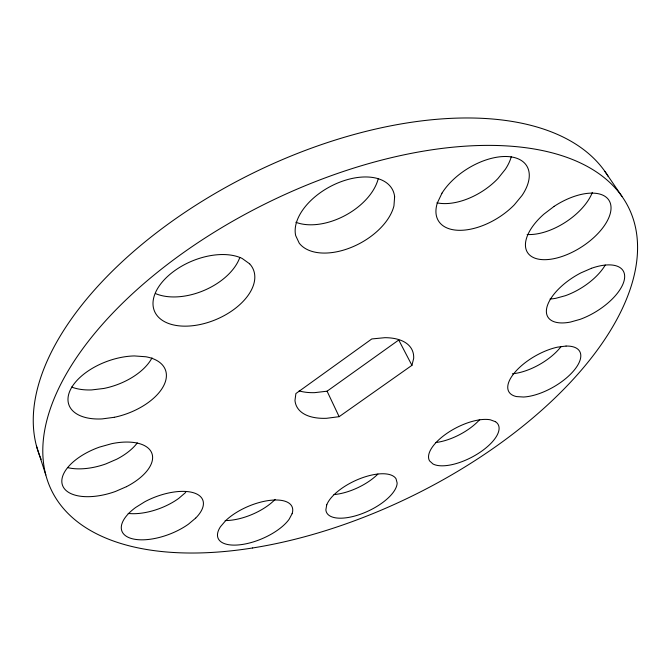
<?xml version="1.0" encoding="UTF-8"?>
<svg xmlns="http://www.w3.org/2000/svg" width="671" height="671" viewBox="0 0 671 671"><rect width="100%" height="100%" fill="white"/><g stroke="black" fill="none" stroke-linecap="round" stroke-linejoin="round"><path stroke-width="1.01" d="M411.935 365.334L413.671 358.406A64.257 32.032 -26.1 0 0 384.911 337.681L371.801 338.947L295.886 393.567L294.98 400.428A64.257 32.032 -26.1 0 0 326.634 418.293L339.14 416.674L411.935 365.334L398.742 340.021L327.079 391.193L314.665 392.652A63.435 32.812 -26.1 0 1 299.123 390.891M185.75 492.38L178.721 498.402A42.801 20.44 -20.8 0 1 128.169 513.424M604.881 171.382L621.95 196.385M327.079 391.193L339.14 416.674M36.494 446.072L45.813 474.951M41.149 459.333A317.064 167.314 -26.1 0 1 249.822 174.67A317.064 167.314 -26.1 0 1 608.194 176.423M137.278 442.919A46.827 24.122 -19.3 0 1 116.653 459.249L105.833 463.929A46.827 24.122 -19.3 0 1 67.729 467.628M152.007 357.869A50.593 28.576 -19.4 0 1 103.846 388.459L91.675 389.926A50.593 28.576 -19.4 0 1 71.621 387.05M239.79 257.53A52.824 32.216 -22.7 0 1 155.815 293.705M275.127 499.409A39.732 18.067 -22.9 0 1 225.171 520.57M377.899 474.062A38.205 16.976 -25.2 0 1 333.965 494.586M479.723 419.568A38.398 17.11 -27.5 0 1 435.647 442.558M561.157 346.437A40.294 18.469 -29.8 0 1 512.376 373.797M605.242 265.053A43.615 21.128 -31.8 0 1 565.427 295.676L555.907 298.285A43.615 21.128 -31.8 0 1 550.019 299.014M592.359 192.392A47.708 25.053 -33.1 0 1 527.121 234.481M511.302 156.611A51.248 29.532 -32.4 0 1 505.414 169.209L497.999 178.469A51.248 29.532 -32.4 0 1 436.964 202.818M378.176 178.914A53.051 32.661 -28.4 0 1 344.659 215.743A53.051 32.661 -28.4 0 1 295.869 222.269M394.632 196.72L393.944 205.88A53.873 32.04 -28.3 0 1 350.539 247.7A53.873 32.04 -28.3 0 1 299.224 243.162L295.676 235.58A53.873 32.04 -28.3 0 1 339.451 182.311A53.873 32.04 -28.3 0 1 394.632 196.72M326.76 504.785L325.871 509.801A38.624 16.515 -25.2 0 0 361.937 513.701A38.624 16.515 -25.2 0 0 397.14 483.003L396.041 478.784A38.624 16.515 -25.2 0 0 361.107 478.222A38.624 16.515 -25.2 0 0 326.76 504.785M441.988 193.156L437.366 202.877A52.002 28.937 -32 0 0 458.771 230.304A52.002 28.937 -32 0 0 514.363 204.789L521.971 195.555A52.002 28.937 -32 0 0 506.655 156.511A52.002 28.937 -32 0 0 441.988 193.156M292.111 513.684L289.134 519.27A40.193 17.58 -23 0 1 239.715 544.81A40.193 17.58 -23 0 1 220.482 526.701L225.599 520.713A40.193 17.58 -23 0 1 270.656 500.289A40.193 17.58 -23 0 1 292.111 513.684M195.664 518.113L188.517 524.118A43.321 19.929 -21 0 1 130.937 538.368A43.321 19.929 -21 0 1 135.609 507.502L144.861 501.723A43.321 19.929 -21 0 1 193.944 492.891A43.321 19.929 -21 0 1 195.664 518.113M554.145 206.349L543.904 214.141A48.362 24.491 -32.7 0 0 546.546 259.635A48.362 24.491 -32.7 0 0 610.828 210.719A48.362 24.491 -32.7 0 0 554.145 206.349M126.484 486.668L115.538 491.432A47.456 23.569 -19.6 0 1 62.537 485.359A47.456 23.569 -19.6 0 1 99.493 447.104L111.68 443.69A47.456 23.569 -19.6 0 1 151.956 453.562A47.456 23.569 -19.6 0 1 126.484 486.668M591.436 268.308L580.935 272.871A44.16 20.608 -31.6 0 0 546.748 307.93A44.16 20.608 -31.6 0 0 570.476 322.055L580.08 319.354A44.16 20.608 -31.6 0 0 624.248 280.092A44.16 20.608 -31.6 0 0 591.436 268.308M114.364 417.287L102.076 418.914A51.323 27.989 -19.8 0 1 70.698 389.205A51.323 27.989 -19.8 0 1 134.334 355.932L145.917 356.771A51.323 27.989 -19.8 0 1 163.581 385.917A51.323 27.989 -19.8 0 1 114.364 417.287M566.056 346.06L557.534 347.142A40.755 17.983 -29.6 0 0 514.472 372.808A40.755 17.983 -29.6 0 0 516.569 396.586L523.539 397.022A40.755 17.983 -29.6 0 0 573.973 370.442A40.755 17.983 -29.6 0 0 566.056 346.06M495.458 421.698L490.266 419.786A38.826 16.649 -27.5 0 0 447.364 433.055A38.826 16.649 -27.5 0 0 429.591 460.91L432.963 463.963A38.826 16.649 -27.5 0 0 480.21 452.195A38.826 16.649 -27.5 0 0 495.458 421.698M249.629 263.82L242.172 258.461A53.638 31.604 -22.9 0 0 157.308 289.025A53.638 31.604 -22.9 0 0 204.999 323.338A53.638 31.604 -22.9 0 0 249.629 263.82M252.615 547.972A321.325 163.506 -26.1 0 0 630.094 210.744A321.325 163.506 -26.1 0 0 137.84 288.899A321.325 163.506 -26.1 0 0 252.615 547.972"/></g></svg>
